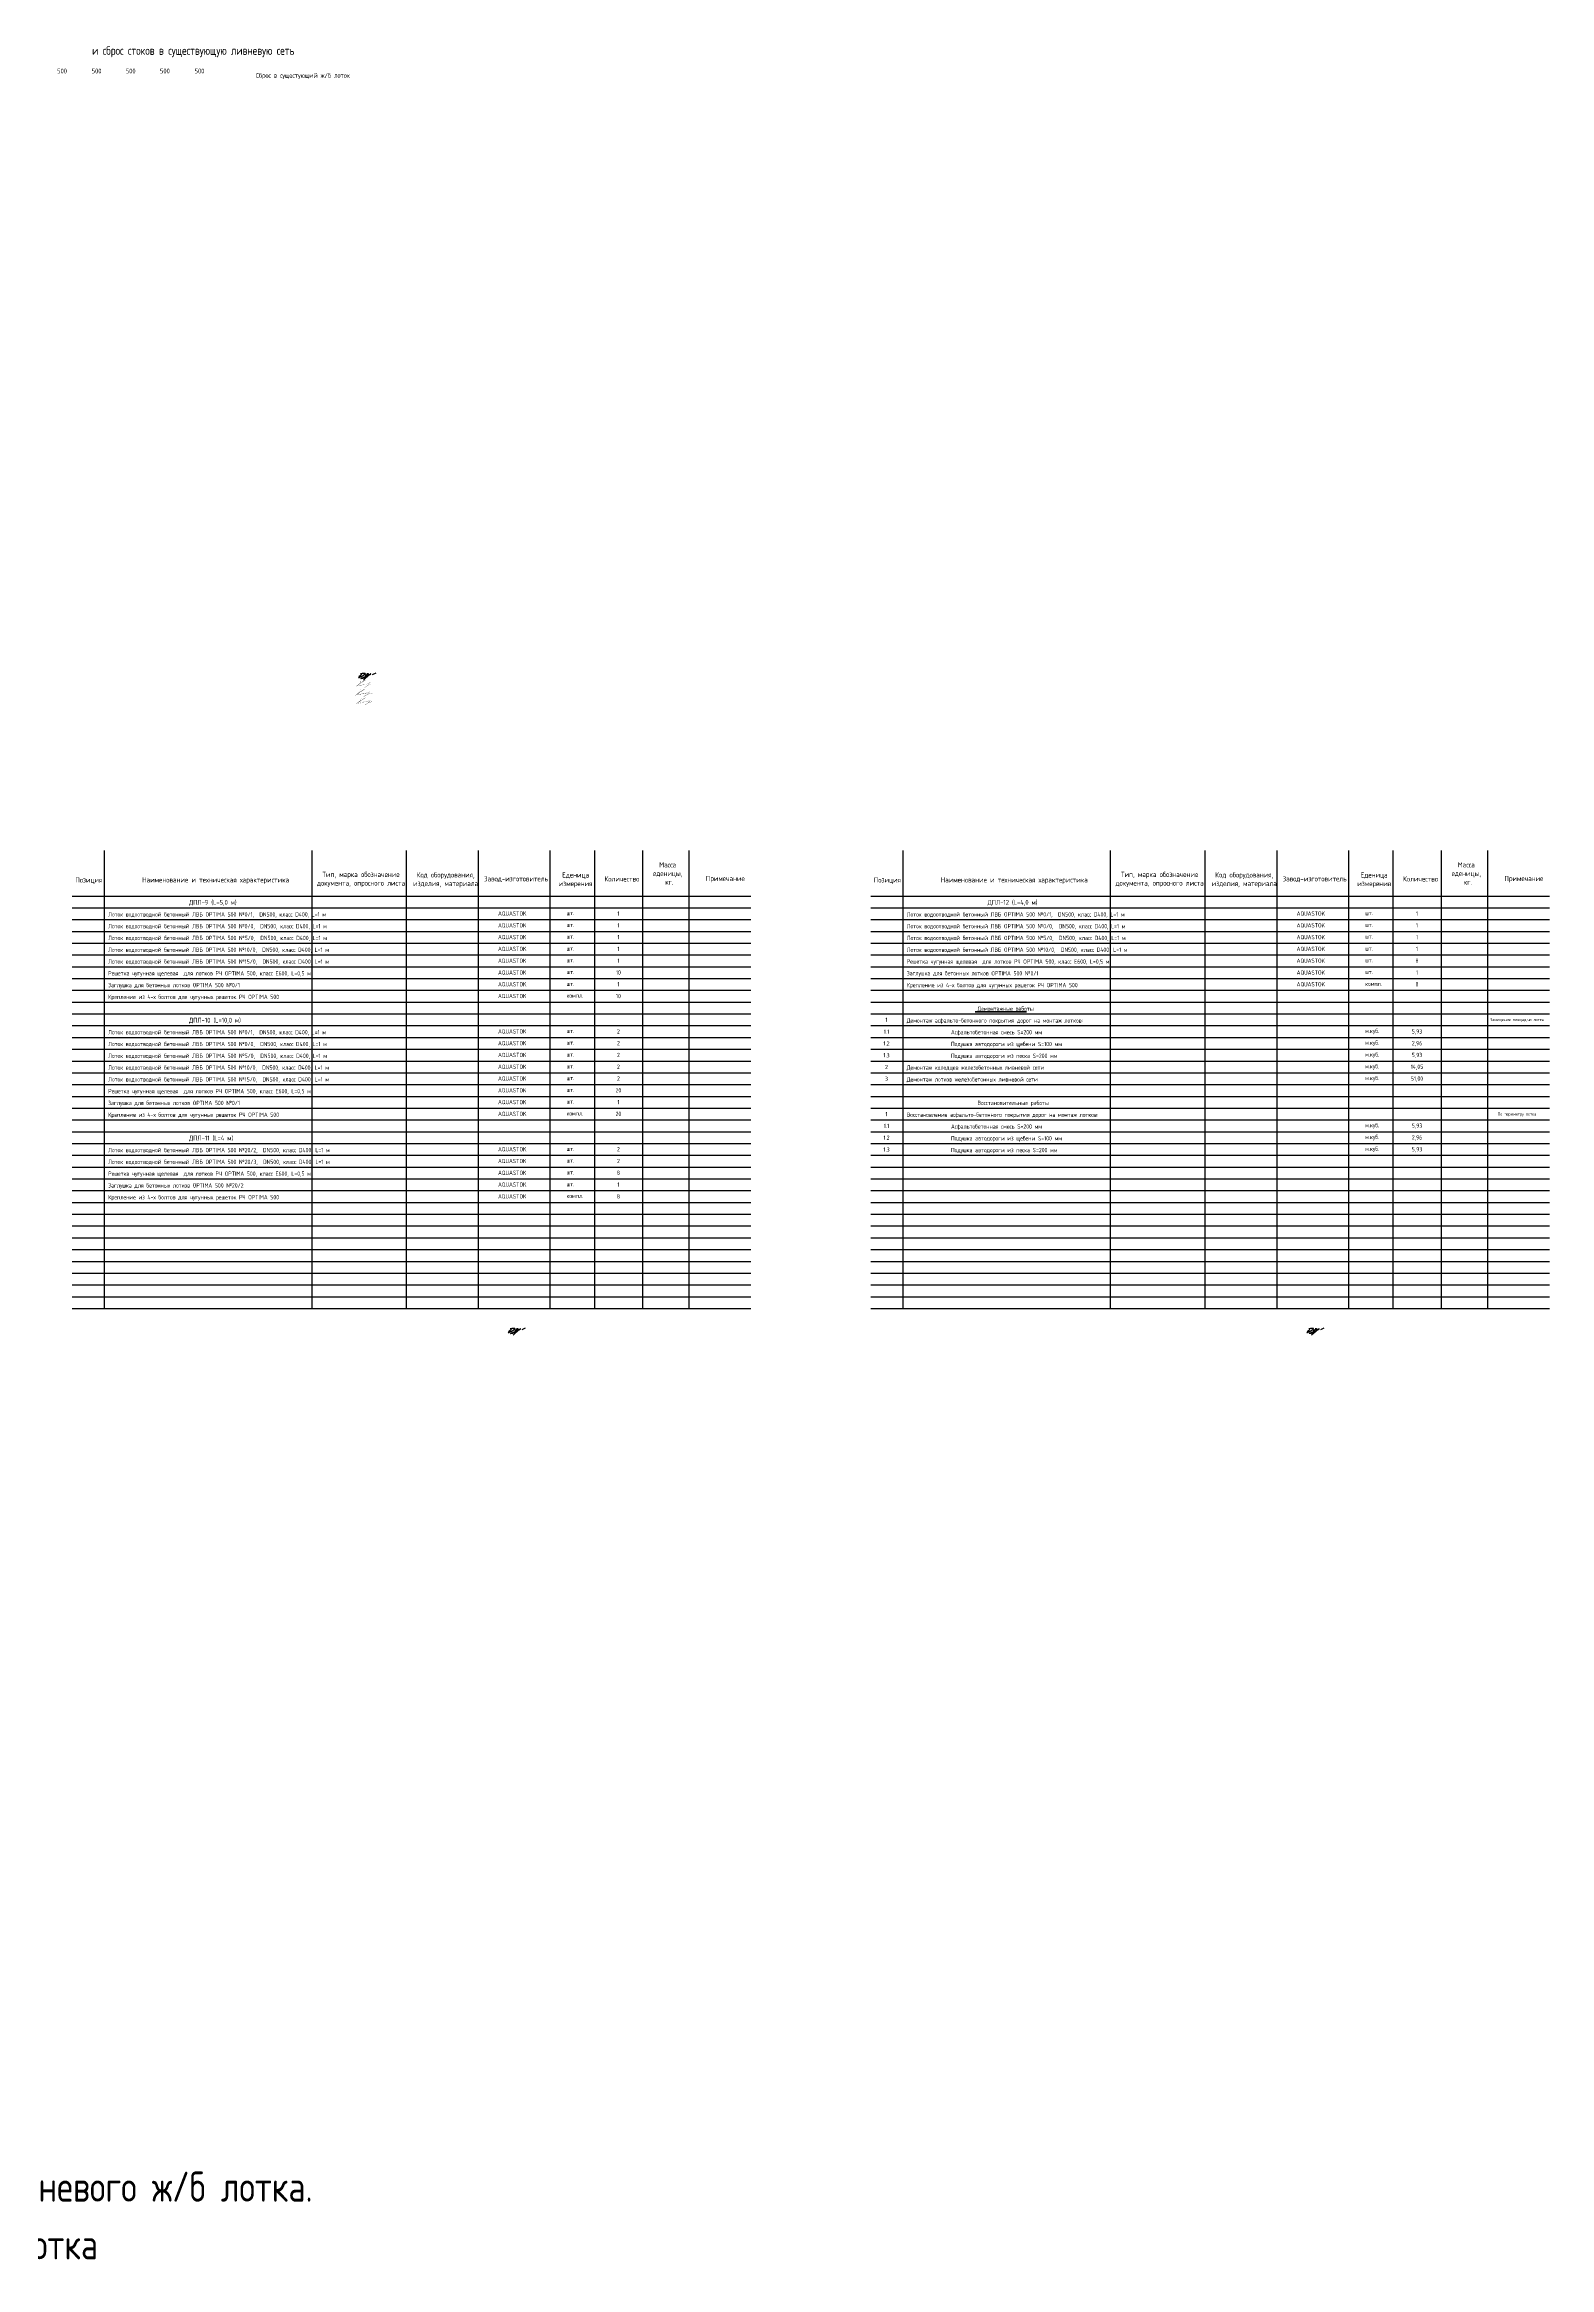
# Model space of a CAD drawing. Header units: millimetres. Extents: x 23457745 to 25202521, y 22218467 to 22861220.
# Drawn here: x 24473197 to 24560786, y 22691590 to 22820917 of the extents above; entities that cross this region are included whole.
import ezdxf
from ezdxf.enums import TextEntityAlignment as Align

# ---------------------------------------------------------------- set-up
doc = ezdxf.new("R2010")
doc.units = ezdxf.units.MM
doc.layers.add('подпись', color=7, linetype='Continuous', lineweight=25)
doc.layers.add('Труба профиль', color=7, linetype='Continuous', lineweight=50)
doc.layers.add('ШРИФТЫ', color=7, linetype='Continuous')
doc.styles.add('GOST 2.304', font='GOST_type.ttf')

# ---------------------------------------------------------------- blocks, each defined once
blk = doc.blocks.new('Драничников')
at = {"layer": 'подпись', "color": 5, "lineweight": 30}
for points in [[(1.9, 2), (0.9, 1.1), (0.3, 0.6), (0, 0.2), (-0.1, 0), (0, 0), (0.2, 0), (0.4, 0.1), (0.7, 0.3), (1, 0.4), (1.2, 0.5), (1.5, 0.6), (1.7, 0.7), (1.9, 0.8), (2.1, 0.9), (2.3, 1), (2.4, 1.1), (2.6, 1.2), (2.8, 1.3), (2.9, 1.4), (3, 1.5), (3.2, 1.6), (3.3, 1.6), (3.4, 1.7), (3.5, 1.8), (3.6, 1.9), (3.7, 1.9), (3.8, 2), (3.9, 2.1), (4, 2.1), (4, 2.2), (4.1, 2.2), (4.1, 2.3), (4.2, 2.3), (4.2, 2.3), (4.2, 2.4), (4.2, 2.4), (4.3, 2.4), (4.3, 2.4), (4.3, 2.5), (4.3, 2.5), (4.3, 2.5), (4.3, 2.5), (4.3, 2.5), (4.2, 2.6), (4.2, 2.6), (4.2, 2.6), (4.2, 2.6), (4.2, 2.6), (4.2, 2.6), (4.1, 2.6), (4.1, 2.6), (4.1, 2.6), (4, 2.6), (3.9, 2.6), (3.8, 2.6), (3.7, 2.6), (3.6, 2.6), (3.4, 2.6), (3.2, 2.6), (2.9, 2.6), (2.6, 2.6), (2.2, 2.6), (1.7, 2.5), (1.1, 2.5)], [(5.3, 2.6), (5.5, 2.6), (5.7, 2.6), (5.9, 2.6), (6, 2.6), (6.1, 2.6), (6.1, 2.6), (6.2, 2.6), (6.2, 2.5), (6.2, 2.5), (6.2, 2.5), (6.3, 2.5), (6.3, 2.5), (6.3, 2.5), (6.3, 2.5), (6.3, 2.5), (6.3, 2.4), (6.3, 2.4), (6.3, 2.4), (6.3, 2.4), (6.2, 2.3), (6.2, 2.3), (6.1, 2.2), (6, 2.2), (5.9, 2.1), (5.8, 2), (5.6, 1.9), (5.4, 1.9), (5.2, 1.8), (5, 1.7), (4.8, 1.6), (4.6, 1.5), (4.5, 1.4), (4.4, 1.3), (4.3, 1.3), (4.3, 1.2), (4.2, 1.2), (4.2, 1.2), (4.2, 1.2), (4.2, 1.1), (4.3, 1.1), (4.3, 1.1), (4.3, 1.1), (4.3, 1.1), (4.4, 1), (4.4, 1), (4.4, 1), (4.4, 1), (4.5, 0.9), (4.5, 0.9), (4.5, 0.9), (4.5, 0.8), (4.5, 0.8), (4.5, 0.7), (4.5, 0.7), (4.5, 0.6), (4.5, 0.5), (4.5, 0.5), (4.4, 0.4), (4.4, 0.4), (4.3, 0.3), (4.3, 0.2), (4.2, 0.2), (4.1, 0.1), (4, 0), (3.9, 0), (3.7, -0.1), (3.6, -0.2), (3.4, -0.2), (3.3, -0.3), (3.1, -0.3), (3, -0.4), (2.8, -0.4), (2.7, -0.5), (2.5, -0.5), (2.4, -0.5), (2.3, -0.6), (2.1, -0.6), (2, -0.6), (1.9, -0.6), (1.8, -0.7), (1.8, -0.7), (1.7, -0.7), (1.6, -0.7), (1.6, -0.7), (1.5, -0.7), (1.5, -0.7), (1.5, -0.7), (1.4, -0.7), (1.4, -0.7), (1.4, -0.7), (1.4, -0.7), (1.4, -0.6), (1.4, -0.6), (1.4, -0.6), (1.4, -0.6), (1.4, -0.6), (1.4, -0.6), (1.5, -0.5), (1.5, -0.5), (1.5, -0.5), (1.6, -0.4), (1.7, -0.4), (1.9, -0.3), (2, -0.2), (2.3, -0.2), (2.5, -0.1), (2.8, 0), (3.1, 0.2), (3.4, 0.3), (3.7, 0.4), (4, 0.5), (4.3, 0.6), (4.5, 0.7), (4.8, 0.8), (5, 0.9), (5.2, 1), (5.4, 1.1), (5.6, 1.2), (5.7, 1.2), (5.9, 1.3), (6.1, 1.4), (6.2, 1.4), (6.3, 1.5), (6.5, 1.6), (6.6, 1.6), (6.7, 1.7), (6.9, 1.8), (7, 1.8), (7.1, 1.9), (7.2, 1.9), (7.3, 2), (7.4, 2), (7.5, 2.1), (7.5, 2.1), (7.6, 2.2), (7.7, 2.2), (7.7, 2.3), (7.8, 2.3), (7.8, 2.3), (7.9, 2.4), (7.9, 2.4), (7.9, 2.4), (7.9, 2.4), (7.9, 2.4), (7.9, 2.5), (7.9, 2.5), (7.8, 2.5), (7.8, 2.5), (7.7, 2.5), (7.7, 2.4), (7.6, 2.4), (7.6, 2.4), (7.5, 2.3), (7.4, 2.2), (7.1, 2), (6.8, 1.7), (6.2, 1.2), (5.5, 0.5), (4.4, -0.4), (3, -1.7)], [(9, 2), (11.2, 3.1)]]:
    blk.add_lwpolyline(points, dxfattribs=at)
blk = doc.blocks.new('Косов')
at = {"layer": 'подпись', "color": 5, "lineweight": 30, "const_width": 0.0751}
blk.add_lwpolyline([(0, 0), (-0.1, -0.2), (-0.1, -0.4), (-0.2, -0.5), (-0.3, -0.6), (-0.3, -0.8), (-0.4, -0.9), (-0.4, -1), (-0.5, -1.1), (-0.5, -1.2), (-0.6, -1.3), (-0.6, -1.3), (-0.7, -1.4), (-0.8, -1.5), (-0.9, -1.6), (-1, -1.7), (-1.1, -1.8), (-1.2, -1.9), (-1.4, -2.1), (-1.6, -2.2), (-1.8, -2.3), (-1.9, -2.4), (-2.1, -2.5), (-2.3, -2.7), (-2.5, -2.8), (-2.7, -2.9), (-2.8, -3), (-2.9, -3.1), (-2.9, -3.1), (-2.9, -3.1), (-2.7, -3), (-2.5, -2.8), (-2, -2.6), (-1.5, -2.2), (-0.8, -1.8), (-0.1, -1.3), (0.6, -0.8), (1.2, -0.4), (1.8, 0), (2.1, 0.2), (2.3, 0.4), (2.2, 0.3), (1.8, 0.1), (1.4, -0.1), (0.8, -0.5), (0.1, -0.9), (-0.5, -1.3), (-1.1, -1.7), (-1.5, -2.1), (-1.8, -2.4), (-1.9, -2.6), (-1.9, -2.7), (-1.8, -2.8), (-1.7, -2.8), (-1.5, -2.9), (-1.2, -2.8), (-1, -2.8), (-0.8, -2.8), (-0.7, -2.7), (-0.6, -2.7), (-0.5, -2.6), (-0.4, -2.6), (-0.3, -2.5), (-0.3, -2.5), (-0.3, -2.4), (-0.2, -2.4), (-0.2, -2.4), (-0.2, -2.3), (-0.2, -2.3), (-0.2, -2.3), (-0.2, -2.3), (-0.2, -2.4), (-0.2, -2.4), (-0.2, -2.4), (-0.2, -2.5), (-0.2, -2.5), (-0.2, -2.5), (-0.2, -2.6), (-0.2, -2.6), (-0.2, -2.6), (-0.2, -2.6), (-0.2, -2.6), (-0.2, -2.5), (-0.2, -2.5), (-0.2, -2.4), (-0.3, -2.4), (-0.3, -2.4), (-0.3, -2.3), (-0.3, -2.3), (-0.3, -2.3), (-0.3, -2.3), (-0.3, -2.3), (-0.2, -2.4), (-0.2, -2.4), (-0.1, -2.4), (0, -2.4), (0.2, -2.4), (0.4, -2.3), (0.6, -2.3), (0.8, -2.2), (1, -2.1), (1.2, -2), (1.4, -2), (1.5, -1.9), (1.6, -1.9), (1.6, -1.9), (1.5, -2), (1.5, -2), (1.4, -2.1), (1.3, -2.2), (1.2, -2.2), (1.2, -2.2), (1.2, -2.3), (1.3, -2.2), (1.5, -2.2), (1.7, -2.1), (2, -2), (2.2, -1.9), (2.5, -1.9), (2.6, -1.8), (2.8, -1.8), (2.8, -1.8), (2.8, -1.8), (2.8, -1.8), (2.8, -1.9), (2.7, -1.9), (2.7, -2), (2.7, -2), (2.8, -1.9), (3, -1.9), (3.3, -1.7), (3.6, -1.6), (3.9, -1.5), (4.2, -1.3), (4.5, -1.2), (4.7, -1.1), (4.9, -1.1), (5, -1.1), (5, -1.2), (4.9, -1.3), (4.8, -1.5), (4.6, -1.6), (4.4, -1.8), (4.2, -2.1), (3.9, -2.3), (3.7, -2.5), (3.4, -2.7), (3.1, -2.9), (2.9, -3.1), (2.6, -3.2), (2.4, -3.4), (2.2, -3.5), (2.1, -3.6), (1.9, -3.7), (1.8, -3.7), (1.8, -3.8), (1.8, -3.7), (1.9, -3.7), (2, -3.6), (2.2, -3.5), (2.4, -3.3), (2.8, -3.1), (3.2, -2.9), (3.6, -2.6), (4.1, -2.4), (4.7, -2.2), (5.3, -2), (5.9, -1.9), (6.5, -1.9)], dxfattribs=at)

msp = doc.modelspace()

# ---------------------------------------------------------------- linework, layer by layer
at = {"lineweight": 30, "ltscale": 2}
for p, q in [((24476672.926, 22774032.657), (24476672.926, 22747383.103)), ((24488747.971, 22774032.657), (24488747.971, 22747383.103)), ((24494245.009, 22774032.657), (24494245.009, 22747383.103)), ((24498445.348, 22774032.657), (24498445.348, 22747383.103)), ((24502611.658, 22774032.657), (24502611.658, 22747383.103)), ((24505197.724, 22774032.657), (24505197.724, 22747383.103)), ((24508000.448, 22774032.657), (24508000.448, 22747383.103)), ((24510715.755, 22747383.103), (24510715.755, 22774032.657)), ((24523146.734, 22774032.657), (24523146.734, 22747383.103)), ((24535221.78, 22774032.657), (24535221.78, 22747383.103)), ((24540718.818, 22774032.657), (24540718.818, 22747383.103)), ((24544919.157, 22774032.657), (24544919.157, 22747383.103)), ((24549085.467, 22774032.657), (24549085.467, 22747383.103)), ((24551671.533, 22774032.657), (24551671.533, 22747383.103)), ((24554474.257, 22774032.657), (24554474.257, 22747383.103)), ((24557189.564, 22747383.103), (24557189.564, 22774032.657)), ((24474811.976, 22771378.103), (24514311.976, 22771378.103)), ((24521285.785, 22771378.103), (24560785.785, 22771378.103)), ((24474811.976, 22747383.103), (24514311.976, 22747383.103)), ((24521285.785, 22747383.103), (24560785.785, 22747383.103))]:
    msp.add_line(p, q, dxfattribs=at)
at = {"ltscale": 2}
for p, q in [((24474811.976, 22771378.103), (24514311.976, 22771378.103)), ((24521285.785, 22771378.103), (24560785.785, 22771378.103)), ((24474811.976, 22770692.532), (24514311.976, 22770692.532)), ((24474811.976, 22770006.961), (24514311.976, 22770006.961)), ((24521285.785, 22770692.532), (24560785.785, 22770692.532)), ((24521285.785, 22770006.961), (24560785.785, 22770006.961)), ((24474811.976, 22769321.389), (24514311.976, 22769321.389)), ((24474811.976, 22768635.818), (24514311.976, 22768635.818)), ((24474811.976, 22768635.818), (24514311.976, 22768635.818)), ((24521285.785, 22769321.389), (24560785.785, 22769321.389)), ((24521285.785, 22768635.818), (24560785.785, 22768635.818)), ((24521285.785, 22768635.818), (24560785.785, 22768635.818)), ((24474811.976, 22767950.246), (24514311.976, 22767950.246)), ((24474811.976, 22767950.246), (24514311.976, 22767950.246)), ((24474811.976, 22767264.675), (24514311.976, 22767264.675)), ((24521285.785, 22767950.246), (24560785.785, 22767950.246)), ((24521285.785, 22767950.246), (24560785.785, 22767950.246)), ((24521285.785, 22767264.675), (24560785.785, 22767264.675)), ((24474811.976, 22766579.103), (24514311.976, 22766579.103)), ((24474811.976, 22765893.532), (24514311.976, 22765893.532)), ((24521285.785, 22766579.103), (24560785.785, 22766579.103)), ((24521285.785, 22765893.532), (24560785.785, 22765893.532)), ((24474811.976, 22765207.961), (24514311.976, 22765207.961)), ((24474811.976, 22764522.389), (24514311.976, 22764522.389)), ((24521285.785, 22765207.961), (24560785.785, 22765207.961)), ((24521285.785, 22764522.389), (24560785.785, 22764522.389)), ((24474811.976, 22763836.818), (24512566.083, 22763836.818)), ((24474811.976, 22763836.818), (24514311.976, 22763836.818)), ((24474811.976, 22763151.246), (24512566.083, 22763151.246)), ((24474811.976, 22763151.246), (24514311.976, 22763151.246)), ((24521285.785, 22763836.818), (24559039.892, 22763836.818)), ((24521285.785, 22763836.818), (24560785.785, 22763836.818)), ((24521285.785, 22763151.246), (24559039.892, 22763151.246)), ((24521285.785, 22763151.246), (24560785.785, 22763151.246)), ((24474811.976, 22762465.675), (24514311.976, 22762465.675)), ((24474811.976, 22761780.103), (24514311.976, 22761780.103)), ((24521285.785, 22762465.675), (24560785.785, 22762465.675)), ((24521285.785, 22761780.103), (24560785.785, 22761780.103)), ((24474811.976, 22761094.532), (24514311.976, 22761094.532)), ((24474811.976, 22760408.961), (24514311.976, 22760408.961)), ((24521285.785, 22761094.532), (24560785.785, 22761094.532)), ((24521285.785, 22760408.961), (24560785.785, 22760408.961)), ((24474811.976, 22759723.389), (24514311.976, 22759723.389)), ((24521285.785, 22759723.389), (24560785.785, 22759723.389)), ((24474811.976, 22759037.818), (24514311.976, 22759037.818)), ((24474811.976, 22758352.246), (24514311.976, 22758352.246)), ((24521285.785, 22759037.818), (24560785.785, 22759037.818)), ((24521285.785, 22758352.246), (24560785.785, 22758352.246)), ((24474811.976, 22757666.675), (24514311.976, 22757666.675)), ((24474811.976, 22756981.103), (24514311.976, 22756981.103)), ((24521285.785, 22757666.675), (24560785.785, 22757666.675)), ((24521285.785, 22756981.103), (24560785.785, 22756981.103)), ((24474811.976, 22756295.532), (24514311.976, 22756295.532)), ((24474811.976, 22755609.961), (24514311.976, 22755609.961)), ((24521285.785, 22756295.532), (24560785.785, 22756295.532)), ((24521285.785, 22755609.961), (24560785.785, 22755609.961)), ((24474811.976, 22754924.389), (24514311.976, 22754924.389)), ((24474811.976, 22754238.818), (24514311.976, 22754238.818)), ((24521285.785, 22754924.389), (24560785.785, 22754924.389)), ((24521285.785, 22754238.818), (24560785.785, 22754238.818)), ((24474811.976, 22753553.246), (24514311.976, 22753553.246)), ((24474811.976, 22752867.675), (24514311.976, 22752867.675)), ((24521285.785, 22753553.246), (24560785.785, 22753553.246)), ((24521285.785, 22752867.675), (24560785.785, 22752867.675)), ((24474811.976, 22752182.103), (24514311.976, 22752182.103)), ((24474811.976, 22751496.532), (24514311.976, 22751496.532)), ((24521285.785, 22752182.103), (24560785.785, 22752182.103)), ((24521285.785, 22751496.532), (24560785.785, 22751496.532)), ((24474811.976, 22750810.961), (24514311.976, 22750810.961)), ((24474811.976, 22750125.389), (24514311.976, 22750125.389)), ((24521285.785, 22750810.961), (24560785.785, 22750810.961)), ((24521285.785, 22750125.389), (24560785.785, 22750125.389)), ((24474811.976, 22749439.818), (24514311.976, 22749439.818)), ((24474811.976, 22748754.246), (24514311.976, 22748754.246)), ((24521285.785, 22749439.818), (24560785.785, 22749439.818)), ((24521285.785, 22748754.246), (24560785.785, 22748754.246)), ((24474811.976, 22748068.675), (24514311.976, 22748068.675)), ((24521285.785, 22748068.675), (24560785.785, 22748068.675))]:
    msp.add_line(p, q, dxfattribs=at)
at = {"layer": 'Труба профиль'}
msp.add_line((24527355.987, 22764641.256), (24530340.436, 22764641.256), dxfattribs=at)

# ---------------------------------------------------------------- block references
at = {"color": 1, "xscale": 106.48, "yscale": 106.48, "zscale": 106.48}
for p in [(24491622.244, 22783900.841), (24491593.711, 22783378.182), (24491641.266, 22782883.948)]:
    msp.add_blockref('Косов', p, dxfattribs=at)
at = {"layer": 'подпись', "color": 1, "ltscale": 100, "xscale": 89.60000000000001, "yscale": 89.60000000000001, "zscale": 89.60000000000001}
for p in [(24491489.408, 22784086.104), (24500197.069, 22745981.479), (24546670.878, 22745981.479)]:
    msp.add_blockref('Драничников', p, dxfattribs=at)

# ---------------------------------------------------------------- texts
at = {"color": 7, "style": 'GOST 2.304'}
for s, height, p in [('ДПЛ-9 (L=5,0 м)', 279.99421, (24481612.531, 22770870.526)), ('ДПЛ-12 (L=4,0 м)', 279.99421, (24528086.34, 22770870.526)), ('Лоток водоотводной бетонный ЛВБ OPTIMA 500 №0/1,  DN500, класс D400, L=1 м', 250, (24476905.07, 22770184.954)), ('Лоток водоотводной бетонный ЛВБ OPTIMA 500 №0/0,  DN500, класс D400, L=1 м', 250, (24476905.07, 22769499.383)), ('шт.', 250, (24503580.988, 22770262.933)), ('шт.', 250, (24503580.988, 22769577.362)), ('Лоток водоотводной бетонный ЛВБ OPTIMA 500 №0/1,  DN500, класс D400, L=1 м', 250, (24523378.879, 22770184.954)), ('Лоток водоотводной бетонный ЛВБ OPTIMA 500 №0/0,  DN500, класс D400, L=1 м', 250, (24523378.879, 22769499.383)), ('шт.', 250, (24550054.797, 22770262.933)), ('шт.', 250, (24550054.797, 22769577.362)), ('Лоток водоотводной бетонный ЛВБ OPTIMA 500 №5/0,  DN500, класс D400, L=1 м', 250, (24476905.07, 22768813.812)), ('Лоток водоотводной бетонный ЛВБ OPTIMA 500 №10/0,  DN500, класс D400, L=1 м', 250, (24476905.07, 22768128.24)), ('шт.', 250, (24503580.988, 22768891.79)), ('шт.', 250, (24503580.988, 22768206.219)), ('Лоток водоотводной бетонный ЛВБ OPTIMA 500 №5/0,  DN500, класс D400, L=1 м', 250, (24523378.879, 22768813.812)), ('Лоток водоотводной бетонный ЛВБ OPTIMA 500 №10/0,  DN500, класс D400, L=1 м', 250, (24523378.879, 22768128.24)), ('шт.', 250, (24550054.797, 22768891.79)), ('шт.', 250, (24550054.797, 22768206.219)), ('Лоток водоотводной бетонный ЛВБ OPTIMA 500 №15/0,  DN500, класс D400, L=1 м', 250, (24476905.07, 22767442.669)), ('Решетка чугунная щелевая  для лотков РЧ OPTIMA 500, класс Е600, L=0,5 м', 250, (24476905.07, 22766757.097)), ('шт.', 250, (24503580.988, 22767520.647)), ('шт.', 250, (24503580.988, 22766835.076)), ('Заглушка для бетонных лотков OPTIMA 500 №0/1', 250, (24523378.879, 22766757.097)), ('Решетка чугунная щелевая  для лотков РЧ OPTIMA 500, класс Е600, L=0,5 м', 250, (24523378.879, 22767442.669)), ('шт.', 250, (24550054.797, 22767520.647)), ('шт.', 250, (24550054.797, 22766835.076)), ('Заглушка для бетонных лотков OPTIMA 500 №0/1', 250, (24476905.07, 22766071.526)), ('Крепление из 4-х болтов для чугунных решеток РЧ OPTIMA 500', 250, (24476905.07, 22765385.955)), ('компл.', 250, (24503580.988, 22765463.933)), ('шт.', 250, (24503580.988, 22766149.504)), ('Крепление из 4-х болтов для чугунных решеток РЧ OPTIMA 500', 250, (24523378.879, 22766071.526)), ('компл.', 250, (24550054.797, 22766149.504)), ('ДПЛ-10 (L=10,0 м)', 279.99421, (24481612.531, 22764014.812)), ('Демонтаж асфальто-бетонного покрытия дорог на монтаж лотков:', 250, (24523378.879, 22764014.812)), ('Демонтажные работы', 250, (24527498.112, 22764700.383)), ('Лоток водоотводной бетонный ЛВБ OPTIMA 500 №0/1,  DN500, класс D400, L=1 м', 250, (24476905.07, 22763329.24)), ('шт.', 250, (24503580.988, 22763407.219)), ('Асфальтобетонная смесь S=200 мм', 250, (24525953.248, 22763329.24)), ('м.куб.', 250, (24550054.797, 22763407.219)), ('м.куб.', 250, (24550054.797, 22762721.647)), ('Лоток водоотводной бетонный ЛВБ OPTIMA 500 №0/0,  DN500, класс D400, L=1 м', 250, (24476905.07, 22762643.669)), ('Лоток водоотводной бетонный ЛВБ OPTIMA 500 №5/0,  DN500, класс D400, L=1 м', 250, (24476905.07, 22761958.097)), ('шт.', 250, (24503580.988, 22762721.647)), ('шт.', 250, (24503580.988, 22762036.076)), ('Подушка автодороги из щебени S=100 мм', 250, (24525953.248, 22762643.669)), ('Подушка автодороги из песка S=200 мм', 250, (24525953.248, 22761958.097)), ('м.куб.', 250, (24550054.797, 22762036.076)), ('Лоток водоотводной бетонный ЛВБ OPTIMA 500 №10/0,  DN500, класс D400, L=1 м', 250, (24476905.07, 22761272.526)), ('Лоток водоотводной бетонный ЛВБ OPTIMA 500 №15/0,  DN500, класс D400, L=1 м', 250, (24476905.07, 22760586.955)), ('шт.', 250, (24503580.988, 22761350.504)), ('шт.', 250, (24503580.988, 22760664.933)), ('Демонтаж колодцев железобетонных ливневой сети', 250, (24523378.879, 22761272.526)), ('Демонтаж лотков железобетонных ливневой сети', 250, (24523378.879, 22760586.955)), ('м.куб.', 250, (24550054.797, 22761350.504)), ('м.куб.', 250, (24550054.797, 22760664.933)), ('Заглушка для бетонных лотков OPTIMA 500 №0/1', 250, (24476905.07, 22759215.812)), ('Решетка чугунная щелевая  для лотков РЧ OPTIMA 500, класс Е600, L=0,5 м', 250, (24476905.07, 22759901.383)), ('шт.', 250, (24503580.988, 22759979.362)), ('шт.', 250, (24503580.988, 22759293.79)), ('Восстановительные работы', 250, (24527498.112, 22759215.812)), ('Крепление из 4-х болтов для чугунных решеток РЧ OPTIMA 500', 250, (24476905.07, 22758530.24)), ('компл.', 250, (24503580.988, 22758608.219)), ('Восстановление асфальто-бетонного покрытия дорог на монтаж лотков:', 250, (24523378.879, 22758530.24)), ('Асфальтобетонная смесь S=200 мм', 250, (24525953.248, 22757844.669)), ('м.куб.', 250, (24550054.797, 22757922.647)), ('Лоток водоотводной бетонный ЛВБ OPTIMA 500 №20/2,  DN500, класс D400, L=1 м', 250, (24476905.07, 22756473.526)), ('ДПЛ-11 (L=4 м)', 279.99421, (24481612.531, 22757159.097)), ('шт.', 250, (24503580.988, 22756551.505)), ('Подушка автодороги из щебени S=100 мм', 250, (24525953.248, 22757159.097)), ('Подушка автодороги из песка S=200 мм', 250, (24525953.248, 22756473.526)), ('м.куб.', 250, (24550054.797, 22757237.076)), ('м.куб.', 250, (24550054.797, 22756551.505)), ('Лоток водоотводной бетонный ЛВБ OPTIMA 500 №20/3,  DN500, класс D400, L=1 м', 250, (24476905.07, 22755787.955)), ('Решетка чугунная щелевая  для лотков РЧ OPTIMA 500, класс Е600, L=0,5 м', 250, (24476905.07, 22755102.383)), ('шт.', 250, (24503580.988, 22755865.933)), ('шт.', 250, (24503580.988, 22755180.362)), ('Заглушка для бетонных лотков OPTIMA 500 №20/2', 250, (24476905.07, 22754416.812)), ('Крепление из 4-х болтов для чугунных решеток РЧ OPTIMA 500', 250, (24476905.07, 22753731.24)), ('компл.', 250, (24503580.988, 22753809.219)), ('шт.', 250, (24503580.988, 22754494.79))]:
    msp.add_text(s, height=height, dxfattribs=at).set_placement(p)
for s, height, p in [('AQUASTOK', 250, (24500421.821, 22770359.035)), ('AQUASTOK', 250, (24500421.821, 22769673.464)), ('1', 250, (24506599.049, 22770359.035)), ('1', 250, (24506599.049, 22769673.464)), ('AQUASTOK', 250, (24546895.63, 22770359.035)), ('AQUASTOK', 250, (24546895.63, 22769673.464)), ('1', 250, (24553072.858, 22770359.035)), ('1', 250, (24553072.858, 22769673.464)), ('AQUASTOK', 250, (24500421.821, 22768987.893)), ('AQUASTOK', 250, (24500421.821, 22768302.321)), ('1', 250, (24506599.049, 22768987.893)), ('1', 250, (24506599.049, 22768302.321)), ('AQUASTOK', 250, (24546895.63, 22768987.893)), ('AQUASTOK', 250, (24546895.63, 22768302.321)), ('1', 250, (24553072.858, 22768987.893)), ('1', 250, (24553072.858, 22768302.321)), ('AQUASTOK', 250, (24500421.821, 22767616.75)), ('AQUASTOK', 250, (24500421.821, 22766931.178)), ('10', 250, (24506599.049, 22766931.178)), ('1', 250, (24506599.049, 22767616.75)), ('AQUASTOK', 250, (24546895.63, 22767616.75)), ('AQUASTOK', 250, (24546895.63, 22766931.178)), ('8', 250, (24553072.858, 22767616.75)), ('1', 250, (24553072.858, 22766931.178)), ('AQUASTOK', 250, (24500421.821, 22766245.607)), ('AQUASTOK', 250, (24500421.821, 22765560.035)), ('10', 250, (24506599.049, 22765560.035)), ('1', 250, (24506599.049, 22766245.607)), ('AQUASTOK', 250, (24546895.63, 22766245.607)), ('8', 250, (24553072.858, 22766245.607)), ('1', 250, (24522198.511, 22764173.239)), ('Замещение площадью лотка', 180, (24558890.437, 22764188.893)), ('AQUASTOK', 250, (24500421.821, 22763503.321)), ('2', 250, (24506599.049, 22763503.321)), ('1.1', 250, (24522198.511, 22763487.668)), ('5,93', 250, (24553072.858, 22763503.321)), ('AQUASTOK', 250, (24500421.821, 22762817.75)), ('AQUASTOK', 250, (24500421.821, 22762132.178)), ('2', 250, (24506599.049, 22762817.75)), ('2', 250, (24506599.049, 22762132.178)), ('1.3', 250, (24522198.511, 22762116.525)), ('1.2', 250, (24522198.511, 22762802.097)), ('2,96', 250, (24553072.858, 22762817.75)), ('5,93', 250, (24553072.858, 22762132.178)), ('AQUASTOK', 250, (24500421.821, 22761446.607)), ('AQUASTOK', 250, (24500421.821, 22760761.035)), ('2', 250, (24506599.049, 22761446.607)), ('2', 250, (24506599.049, 22760761.035)), ('3', 250, (24522198.511, 22760745.382)), ('2', 250, (24522198.511, 22761430.954)), ('14,05', 250, (24553072.858, 22761446.607)), ('51,00', 250, (24553072.858, 22760761.035)), ('AQUASTOK', 250, (24500421.821, 22760075.464)), ('AQUASTOK', 250, (24500421.821, 22759389.893)), ('20', 250, (24506599.049, 22760075.464)), ('1', 250, (24506599.049, 22759389.893)), ('AQUASTOK', 250, (24500421.821, 22758704.321)), ('20', 250, (24506599.049, 22758704.321)), ('1.1', 250, (24522198.511, 22758003.097)), ('1', 250, (24522198.511, 22758688.668)), ('5,93', 250, (24553072.858, 22758018.75)), ('По периметру лотка', 180, (24558890.437, 22758696.969)), ('AQUASTOK', 250, (24500421.821, 22756647.607)), ('2', 250, (24506599.049, 22756647.607)), ('1.3', 250, (24522198.511, 22756631.954)), ('1.2', 250, (24522198.511, 22757317.525)), ('2,96', 250, (24553072.858, 22757333.178)), ('5,93', 250, (24553072.858, 22756647.607)), ('AQUASTOK', 250, (24500421.821, 22755962.035)), ('AQUASTOK', 250, (24500421.821, 22755276.464)), ('8', 250, (24506599.049, 22755276.464)), ('2', 250, (24506599.049, 22755962.035)), ('AQUASTOK', 250, (24500421.821, 22754590.893)), ('AQUASTOK', 250, (24500421.821, 22753905.321)), ('8', 250, (24506599.049, 22753905.321)), ('1', 250, (24506599.049, 22754590.893))]:
    msp.add_text(s, height=height, dxfattribs=at).set_placement(p, align=Align.MIDDLE_CENTER)
at = {"color": 0, "attachment_point": 2, "style": 'GOST 2.304'}
for s, insert, char_height, width in [('Масса \\Pеденицы,\\P кг.', (24509466.127, 22773344.601), 300.965, 2854.50693), ('Масса \\Pеденицы,\\P кг.', (24555939.936, 22773344.601), 300.965, 2854.50693), ('Позиция', (24475778.359, 22772464.341), 300.965, 1860.9496), ('Наименование и техническая характеристика ', (24483160.802, 22772469.382), 300.96497, 9313.30242), ('Тип, марка обозначение \\Pдокумента, опросного листа', (24491618.639, 22772785.798), 300.96497, 5505.9244), ('Код оборудования, изделия, материала', (24496543.871, 22772760.123), 300.96497, 3970.04609), ('Завод-изготовитель', (24500642.488, 22772531.815), 300.96497, 2854.50693), ('Еденица измерения', (24504106.101, 22772755.509), 300.96497, 2854.50693), ('Количество', (24506802.74, 22772523.646), 300.965, 2854.50693), ('Примечание', (24512821.776, 22772549.416), 300.965, 2854.50693), ('Позиция', (24522252.168, 22772464.341), 300.965, 1860.9496), ('Наименование и техническая характеристика ', (24529634.611, 22772469.382), 300.96497, 9313.30242), ('Тип, марка обозначение \\Pдокумента, опросного листа', (24538092.448, 22772785.798), 300.96497, 5505.9244), ('Код оборудования, изделия, материала', (24543017.68, 22772760.123), 300.96497, 3970.04609), ('Завод-изготовитель', (24547116.297, 22772531.815), 300.96497, 2854.50693), ('Еденица измерения', (24550579.91, 22772755.509), 300.96497, 2854.50693), ('Количество', (24553276.549, 22772523.646), 300.965, 2854.50693), ('Примечание', (24559295.585, 22772549.416), 300.965, 2854.50693)]:
    msp.add_mtext(s, dxfattribs=dict(at, insert=insert, char_height=char_height, width=width))
at = {"layer": 'ШРИФТЫ', "lineweight": 30, "ltscale": 100, "insert": (24433462.295, 22697171.022), "char_height": 1750, "attachment_point": 1, "line_spacing_factor": 1.15, "style": 'GOST 2.304'}
msp.add_mtext_dynamic_manual_height_columns('\\pi8838.7,l7000,t21089;Схема восстановления ливневого ж/б лотка.\\P\\pi21101,t33351;Футеровка лотка', width=70431.32087, gutter_width=1250, heights=[24133.913], dxfattribs=at)

# ---------------------------------------------------------------- wipeouts: each hides what was drawn before it
for points in [[(24473926.888, 22819563.664), (24473926.888, 22819182.856), (24474259.075, 22819217.031), (24474434.938, 22819212.149), (24474452.034, 22819549.018)], [(24475935.142, 22819563.664), (24475935.142, 22819182.856), (24476267.329, 22819217.031), (24476443.192, 22819212.149), (24476460.288, 22819549.018)], [(24477918.948, 22819563.664), (24477918.948, 22819182.856), (24478251.135, 22819217.031), (24478426.997, 22819212.149), (24478444.093, 22819549.018)], [(24479911.931, 22819563.664), (24479911.931, 22819182.856), (24480244.119, 22819217.031), (24480419.981, 22819212.149), (24480437.077, 22819549.018)], [(24481923.064, 22819563.664), (24481923.064, 22819182.856), (24482255.251, 22819217.031), (24482431.113, 22819212.149), (24482448.21, 22819549.018)], [(24485206.089, 22819358.012), (24488592.24, 22819328.26), (24488397.631, 22818850.382), (24485269.166, 22818880.565)], [(24486151.272, 22816505.463), (24486151.272, 22815997.719), (24486594.188, 22816043.286), (24486828.671, 22816036.777), (24486851.466, 22816485.936)]]:
    msp.add_wipeout(points)

# ---------------------------------------------------------------- next in the draw order: texts
at = {"attachment_point": 1, "style": 'GOST 2.304'}
for s, insert, char_height in [('500', (24473937.837, 22819513.845), 280), ('500', (24475946.091, 22819513.845), 280), ('500', (24477929.897, 22819513.845), 280), ('500', (24479922.88, 22819513.845), 280), ('500', (24481934.013, 22819513.845), 280), ('200', (24486165.871, 22816439.037), 373.3333)]:
    msp.add_mtext_dynamic_manual_height_columns(s, width=179.81812, gutter_width=12.5, heights=[0], dxfattribs=dict(at, insert=insert, char_height=char_height))

# ---------------------------------------------------------------- next in the draw order: wipeouts: each hides what was drawn before it
msp.add_wipeout([(24485254.311, 22818702.29), (24488301.878, 22818732), (24489099.493, 22818795.885), (24490105.63, 22818741.64), (24490068.798, 22818286.35), (24485159.473, 22818274.972)])

# ---------------------------------------------------------------- next in the draw order: texts
at = {"insert": (24485507.623, 22819254.786), "char_height": 280, "attachment_point": 1, "style": 'GOST 2.304'}
msp.add_mtext_dynamic_manual_height_columns('Сброс в сущестующий ж/б лоток', width=4282.10474, gutter_width=12.5, heights=[0], dxfattribs=at)

# ---------------------------------------------------------------- next in the draw order: wipeouts: each hides what was drawn before it
for points in [[(24475814.381, 22820917.461), (24475814.381, 22820155.845), (24480966.644, 22820019.868), (24486765.318, 22820214.432), (24487108.642, 22820888.17)], [(24483508.953, 22817467.798), (24489120.307, 22817452.062), (24487648.737, 22814890.264), (24483442.079, 22814929.627)]]:
    msp.add_wipeout(points)

# ---------------------------------------------------------------- next in the draw order: texts
at = {"insert": (24475972.948, 22820812.923), "char_height": 500, "attachment_point": 1, "style": 'GOST 2.304'}
msp.add_mtext_dynamic_manual_height_columns('\\pt9500;и сброс стоков в существующую ливневую сеть', width=17330.62624, gutter_width=12.5, heights=[0], dxfattribs=at)

doc.saveas('drawing.dxf')
